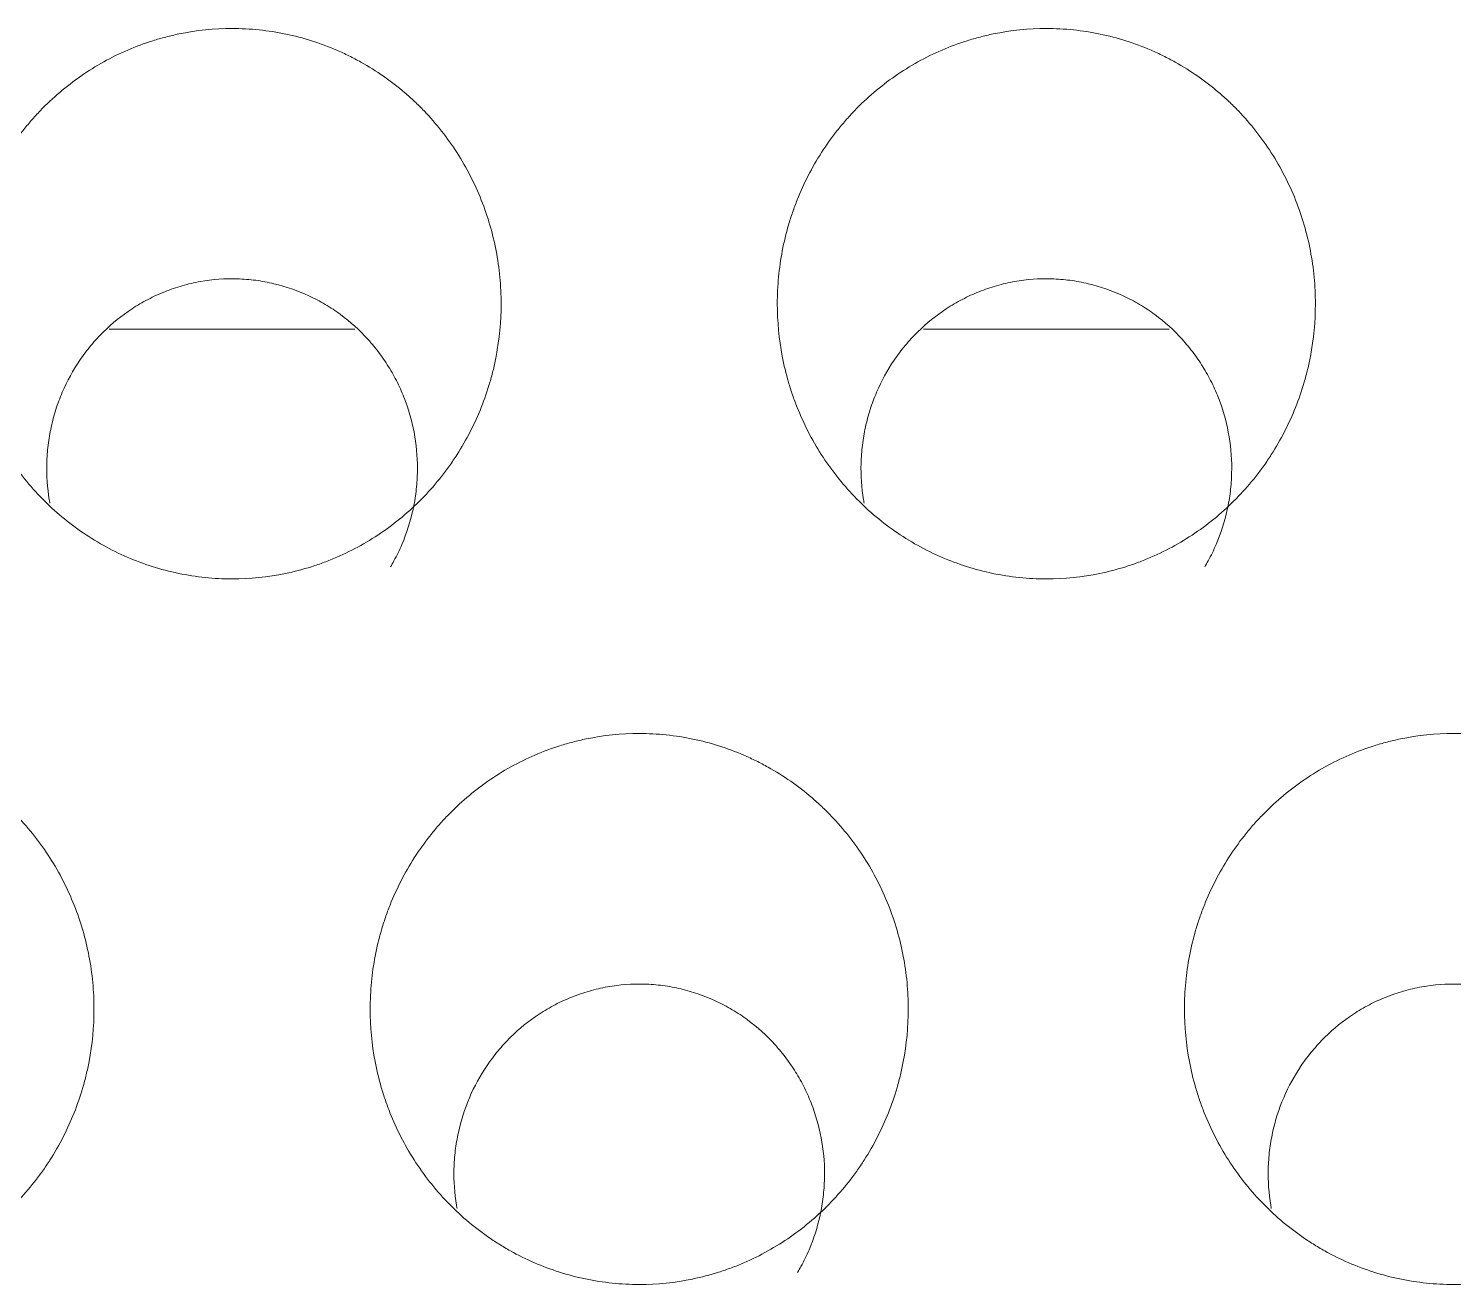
# Model space of a CAD drawing. Header units: millimetres. Extents: x 70151 to 230897, y 35202 to 113211.
# Drawn here: x 178573.49 to 178578.72, y 69192.66 to 69197.26 of the extents above; entities that cross this region are included whole.
import ezdxf

# ---------------------------------------------------------------- set-up
doc = ezdxf.new("R2010")
doc.units = ezdxf.units.MM
doc.header["$LTSCALE"] = 50
doc.layers.add('2-con', color=2, linetype='Continuous')
doc.layers.add('mark-B', color=2, linetype='Continuous', lineweight=20)

# ---------------------------------------------------------------- blocks, each defined once
blk = doc.blocks.new('무풍1WAY 대형')
at = {"layer": 'mark-B'}
for points, knots in [([(76.1949, -433.2088), (76.1285, -433.2088), (76.0632, -433.2156), (75.967, -433.2355), (75.9352, -433.2438), (75.888, -433.2587), (75.8722, -433.2641), (75.8413, -433.2757), (75.826, -433.2818), (75.7507, -433.3144), (75.6936, -433.3462), (75.6128, -433.4025), (75.5866, -433.4228), (75.5367, -433.4655), (75.4893, -433.5104), (75.4466, -433.5595), (75.4163, -433.5979), (75.4065, -433.611), (75.3876, -433.6377), (75.3783, -433.6513), (75.334, -433.7204), (75.3045, -433.7783), (75.2686, -433.8687), (75.258, -433.8994), (75.2443, -433.9465), (75.2401, -433.9623), (75.2325, -433.9941), (75.229, -434.0101), (75.2138, -434.0899), (75.2078, -434.1543), (75.2078, -434.2354), (75.2081, -434.2516), (75.2097, -434.2842), (75.2108, -434.3005), (75.2155, -434.3494), (75.2201, -434.3816), (75.2383, -434.477), (75.2563, -434.5391), (75.2924, -434.63), (75.3061, -434.6601), (75.3359, -434.7181), (75.3521, -434.7463), (75.4046, -434.8281), (75.4447, -434.8793), (75.5017, -434.9387), (75.5134, -434.9503), (75.5372, -434.9729), (75.5737, -435.0057), (75.6381, -435.0555), (75.6935, -435.0901), (75.7365, -435.1141), (75.751, -435.1218), (75.7807, -435.1364), (75.7957, -435.1434), (75.8713, -435.1761), (75.9337, -435.1958), (76.03, -435.2159), (76.0625, -435.2209), (76.1286, -435.2278), (76.1615, -435.2295), (76.26, -435.2295), (76.3252, -435.2229), (76.4061, -435.2062), (76.4223, -435.2025), (76.4543, -435.1941), (76.5018, -435.1805), (76.5785, -435.1519), (76.6373, -435.123), (76.6947, -435.0911), (76.7229, -435.0735), (76.8038, -435.0172), (76.8534, -434.9748), (76.91, -434.916), (76.921, -434.9039), (76.9425, -434.8792), (76.9531, -434.8665), (76.9836, -434.8278), (77.0025, -434.8012), (77.0552, -434.7191), (77.0849, -434.6613), (77.1151, -434.5853), (77.1208, -434.5699), (77.1314, -434.539), (77.1462, -434.4924), (77.1651, -434.4136), (77.1743, -434.3496), (77.1789, -434.3011), (77.1801, -434.2848), (77.1816, -434.2522), (77.182, -434.2358), (77.182, -434.1541), (77.1759, -434.0897), (77.1578, -433.9944), (77.1502, -433.9628), (77.1366, -433.9158), (77.1316, -433.9001), (77.121, -433.8691), (77.1153, -433.8538), (77.0853, -433.7782), (77.0557, -433.7205), (77.0032, -433.6384), (76.9843, -433.6117), (76.9436, -433.5599), (76.9221, -433.5352), (76.8544, -433.4646), (76.8051, -433.4222), (76.7378, -433.3752), (76.7241, -433.3661), (76.6961, -433.3486), (76.6819, -433.3402), (76.6388, -433.3161), (76.6095, -433.3016), (76.5195, -433.2627), (76.4571, -433.2427), (76.3271, -433.2156), (76.2613, -433.2088), (76.1949, -433.2088)], [0, 0, 0, 0, 0.03125, 0.03125, 0.046875, 0.046875, 0.054688, 0.054688, 0.0625, 0.0625, 0.09375, 0.09375, 0.109375, 0.109375, 0.125, 0.140625, 0.140625, 0.148438, 0.148438, 0.15625, 0.15625, 0.1875, 0.1875, 0.203125, 0.203125, 0.210938, 0.210938, 0.21875, 0.21875, 0.25, 0.25, 0.257812, 0.257812, 0.265625, 0.265625, 0.28125, 0.28125, 0.3125, 0.3125, 0.328125, 0.328125, 0.34375, 0.34375, 0.375, 0.375, 0.382812, 0.382812, 0.390625, 0.40625, 0.421875, 0.421875, 0.429687, 0.429687, 0.4375, 0.4375, 0.46875, 0.46875, 0.484375, 0.484375, 0.5, 0.5, 0.53125, 0.53125, 0.539062, 0.539062, 0.546875, 0.5625, 0.578125, 0.578125, 0.59375, 0.59375, 0.625, 0.625, 0.632812, 0.632812, 0.640625, 0.640625, 0.65625, 0.65625, 0.6875, 0.6875, 0.695312, 0.695312, 0.703125, 0.71875, 0.734375, 0.734375, 0.742187, 0.742187, 0.75, 0.75, 0.78125, 0.78125, 0.796875, 0.796875, 0.804687, 0.804687, 0.8125, 0.8125, 0.84375, 0.84375, 0.859375, 0.859375, 0.875, 0.875, 0.90625, 0.90625, 0.914062, 0.914062, 0.921875, 0.921875, 0.9375, 0.9375, 0.96875, 0.96875, 1, 1, 1, 1]), ([(79.1824, -433.2088), (79.116, -433.2088), (79.0507, -433.2156), (78.9545, -433.2355), (78.9227, -433.2438), (78.8755, -433.2587), (78.8598, -433.2641), (78.8288, -433.2757), (78.8136, -433.2818), (78.7382, -433.3144), (78.6812, -433.3462), (78.6004, -433.4025), (78.5741, -433.4228), (78.5243, -433.4655), (78.4768, -433.5104), (78.4341, -433.5595), (78.4039, -433.5979), (78.3941, -433.611), (78.3751, -433.6377), (78.3659, -433.6513), (78.3216, -433.7204), (78.292, -433.7783), (78.2561, -433.8687), (78.2456, -433.8994), (78.2319, -433.9465), (78.2277, -433.9623), (78.22, -433.9941), (78.2166, -434.0101), (78.2014, -434.0899), (78.1953, -434.1543), (78.1953, -434.2354), (78.1957, -434.2516), (78.1972, -434.2842), (78.1984, -434.3005), (78.203, -434.3494), (78.2076, -434.3816), (78.2259, -434.477), (78.2439, -434.5391), (78.28, -434.63), (78.2936, -434.6601), (78.3234, -434.7181), (78.3396, -434.7463), (78.3921, -434.8281), (78.4323, -434.8793), (78.4892, -434.9387), (78.5009, -434.9503), (78.5248, -434.9729), (78.5613, -435.0057), (78.6257, -435.0555), (78.681, -435.0901), (78.724, -435.1141), (78.7386, -435.1218), (78.7682, -435.1364), (78.7833, -435.1434), (78.8589, -435.1761), (78.9212, -435.1958), (79.0175, -435.2159), (79.0501, -435.2209), (79.1162, -435.2278), (79.1491, -435.2295), (79.2475, -435.2295), (79.3127, -435.2229), (79.3937, -435.2062), (79.4099, -435.2025), (79.4419, -435.1941), (79.4894, -435.1805), (79.5661, -435.1519), (79.6248, -435.123), (79.6823, -435.0911), (79.7105, -435.0735), (79.7914, -435.0172), (79.8409, -434.9748), (79.8975, -434.916), (79.9085, -434.9039), (79.9301, -434.8792), (79.9406, -434.8665), (79.9711, -434.8278), (79.9901, -434.8012), (80.0427, -434.7191), (80.0724, -434.6613), (80.1027, -434.5853), (80.1084, -434.5699), (80.119, -434.539), (80.1338, -434.4924), (80.1527, -434.4136), (80.1619, -434.3496), (80.1665, -434.3011), (80.1676, -434.2848), (80.1692, -434.2522), (80.1696, -434.2358), (80.1696, -434.1541), (80.1635, -434.0897), (80.1453, -433.9944), (80.1378, -433.9628), (80.1241, -433.9158), (80.1192, -433.9001), (80.1085, -433.8691), (80.1029, -433.8538), (80.0728, -433.7782), (80.0433, -433.7205), (79.9907, -433.6384), (79.9718, -433.6117), (79.9311, -433.5599), (79.9096, -433.5352), (79.842, -433.4646), (79.7926, -433.4222), (79.7254, -433.3752), (79.7117, -433.3661), (79.6836, -433.3486), (79.6694, -433.3402), (79.6264, -433.3161), (79.597, -433.3016), (79.5071, -433.2627), (79.4446, -433.2427), (79.3146, -433.2156), (79.2489, -433.2088), (79.1824, -433.2088)], [0, 0, 0, 0, 0.03125, 0.03125, 0.046875, 0.046875, 0.054687, 0.054687, 0.0625, 0.0625, 0.09375, 0.09375, 0.109375, 0.109375, 0.125, 0.140625, 0.140625, 0.148437, 0.148437, 0.15625, 0.15625, 0.1875, 0.1875, 0.203125, 0.203125, 0.210937, 0.210937, 0.21875, 0.21875, 0.25, 0.25, 0.257812, 0.257812, 0.265625, 0.265625, 0.28125, 0.28125, 0.3125, 0.3125, 0.328125, 0.328125, 0.34375, 0.34375, 0.375, 0.375, 0.382812, 0.382812, 0.390625, 0.40625, 0.421875, 0.421875, 0.429687, 0.429687, 0.4375, 0.4375, 0.46875, 0.46875, 0.484375, 0.484375, 0.5, 0.5, 0.53125, 0.53125, 0.539062, 0.539062, 0.546875, 0.5625, 0.578125, 0.578125, 0.59375, 0.59375, 0.625, 0.625, 0.632812, 0.632812, 0.640625, 0.640625, 0.65625, 0.65625, 0.6875, 0.6875, 0.695312, 0.695312, 0.703125, 0.71875, 0.734375, 0.734375, 0.742187, 0.742187, 0.75, 0.75, 0.78125, 0.78125, 0.796875, 0.796875, 0.804687, 0.804687, 0.8125, 0.8125, 0.84375, 0.84375, 0.859375, 0.859375, 0.875, 0.875, 0.90625, 0.90625, 0.914062, 0.914062, 0.921875, 0.921875, 0.9375, 0.9375, 0.96875, 0.96875, 1, 1, 1, 1]), ([(82.17, -433.2088), (82.1036, -433.2088), (82.0383, -433.2156), (81.9421, -433.2355), (81.9103, -433.2438), (81.8631, -433.2587), (81.8473, -433.2641), (81.8164, -433.2757), (81.8011, -433.2818), (81.7258, -433.3144), (81.6687, -433.3462), (81.5879, -433.4025), (81.5617, -433.4228), (81.5118, -433.4655), (81.4644, -433.5104), (81.4217, -433.5595), (81.3914, -433.5979), (81.3816, -433.611), (81.3626, -433.6377), (81.3534, -433.6513), (81.3091, -433.7204), (81.2796, -433.7783), (81.2437, -433.8687), (81.2331, -433.8994), (81.2194, -433.9465), (81.2152, -433.9623), (81.2076, -433.9941), (81.2041, -434.0101), (81.1889, -434.0899), (81.1829, -434.1543), (81.1829, -434.2354), (81.1832, -434.2516), (81.1848, -434.2842), (81.1859, -434.3005), (81.1906, -434.3494), (81.1952, -434.3816), (81.2134, -434.477), (81.2314, -434.5391), (81.2675, -434.63), (81.2812, -434.6601), (81.311, -434.7181), (81.3272, -434.7463), (81.3797, -434.8281), (81.4198, -434.8793), (81.4768, -434.9387), (81.4885, -434.9503), (81.5123, -434.9729), (81.5488, -435.0057), (81.6132, -435.0555), (81.6686, -435.0901), (81.7116, -435.1141), (81.7261, -435.1218), (81.7558, -435.1364), (81.7708, -435.1434), (81.8464, -435.1761), (81.9088, -435.1958), (82.0051, -435.2159), (82.0376, -435.2209), (82.1037, -435.2278), (82.1366, -435.2295), (82.2351, -435.2295), (82.3003, -435.2229), (82.3812, -435.2062), (82.3974, -435.2025), (82.4294, -435.1941), (82.4769, -435.1805), (82.5536, -435.1519), (82.6124, -435.123), (82.6698, -435.0911), (82.698, -435.0735), (82.7789, -435.0172), (82.8285, -434.9748), (82.885, -434.916), (82.8961, -434.9039), (82.9176, -434.8792), (82.9282, -434.8665), (82.9587, -434.8278), (82.9776, -434.8012), (83.0303, -434.7191), (83.0599, -434.6613), (83.0902, -434.5853), (83.0959, -434.5699), (83.1065, -434.539), (83.1213, -434.4924), (83.1402, -434.4136), (83.1494, -434.3496), (83.154, -434.3011), (83.1552, -434.2848), (83.1567, -434.2522), (83.1571, -434.2358), (83.1571, -434.1541), (83.151, -434.0897), (83.1329, -433.9944), (83.1253, -433.9628), (83.1117, -433.9158), (83.1067, -433.9001), (83.0961, -433.8691), (83.0904, -433.8538), (83.0604, -433.7782), (83.0308, -433.7205), (82.9783, -433.6384), (82.9594, -433.6117), (82.9186, -433.5599), (82.8972, -433.5352), (82.8295, -433.4646), (82.7802, -433.4222), (82.7129, -433.3752), (82.6992, -433.3661), (82.6712, -433.3486), (82.657, -433.3402), (82.6139, -433.3161), (82.5845, -433.3016), (82.4946, -433.2627), (82.4322, -433.2427), (82.3022, -433.2156), (82.2364, -433.2088), (82.17, -433.2088)], [0, 0, 0, 0, 0.03125, 0.03125, 0.046875, 0.046875, 0.054688, 0.054688, 0.0625, 0.0625, 0.09375, 0.09375, 0.109375, 0.109375, 0.125, 0.140625, 0.140625, 0.148438, 0.148438, 0.15625, 0.15625, 0.1875, 0.1875, 0.203125, 0.203125, 0.210938, 0.210938, 0.21875, 0.21875, 0.25, 0.25, 0.257813, 0.257813, 0.265625, 0.265625, 0.28125, 0.28125, 0.3125, 0.3125, 0.328125, 0.328125, 0.34375, 0.34375, 0.375, 0.375, 0.382812, 0.382812, 0.390625, 0.40625, 0.421875, 0.421875, 0.429687, 0.429687, 0.4375, 0.4375, 0.46875, 0.46875, 0.484375, 0.484375, 0.5, 0.5, 0.53125, 0.53125, 0.539062, 0.539062, 0.546875, 0.5625, 0.578125, 0.578125, 0.59375, 0.59375, 0.625, 0.625, 0.632812, 0.632812, 0.640625, 0.640625, 0.65625, 0.65625, 0.6875, 0.6875, 0.695312, 0.695312, 0.703125, 0.71875, 0.734375, 0.734375, 0.742187, 0.742187, 0.75, 0.75, 0.78125, 0.78125, 0.796875, 0.796875, 0.804687, 0.804687, 0.8125, 0.8125, 0.84375, 0.84375, 0.859375, 0.859375, 0.875, 0.875, 0.90625, 0.90625, 0.914063, 0.914063, 0.921875, 0.921875, 0.9375, 0.9375, 0.96875, 0.96875, 1, 1, 1, 1]), ([(78.6015, -433.2529), (78.5972, -433.2602), (78.593, -433.2676), (78.5781, -433.2949), (78.5683, -433.3152), (78.5419, -433.3769), (78.5283, -433.4195), (78.514, -433.4853), (78.5102, -433.5077), (78.5049, -433.5524), (78.5033, -433.5749), (78.5027, -433.5975)], [0, 0, 0, 0, 0.069944, 0.069944, 0.255955, 0.255955, 0.627978, 0.627978, 0.813989, 0.813989, 1, 1, 1, 1]), ([(75.5152, -433.5975), (75.5141, -433.6426), (75.5205, -433.7314), (75.543, -433.8174), (75.5624, -433.8702), (75.5665, -433.8808), (75.5753, -433.9015), (75.5892, -433.9323), (75.6158, -433.9814), (75.6407, -434.0185), (75.6608, -434.0455), (75.6677, -434.0543), (75.6821, -434.0718), (75.6895, -434.0804), (75.7276, -434.1223), (75.7609, -434.1524), (75.8151, -434.1924), (75.8339, -434.2049), (75.8728, -434.228), (75.8931, -434.2387), (75.9546, -434.2674), (75.9972, -434.2821), (76.0522, -434.2952), (76.0633, -434.2976), (76.0857, -434.3017), (76.097, -434.3035), (76.1309, -434.3079), (76.1535, -434.3097), (76.2212, -434.3116), (76.2663, -434.3083), (76.3225, -434.2983), (76.3337, -434.2961), (76.3559, -434.2909), (76.3888, -434.2824), (76.4421, -434.2642), (76.4832, -434.2454), (76.5134, -434.2297), (76.5234, -434.2241), (76.543, -434.2126), (76.5526, -434.2066), (76.5999, -434.1756), (76.6348, -434.1473), (76.6749, -434.1077), (76.6827, -434.0996), (76.6981, -434.0829), (76.7055, -434.0743), (76.7272, -434.0483), (76.7407, -434.0303), (76.7784, -433.9747), (76.7999, -433.9354), (76.8355, -433.8523), (76.8491, -433.8096), (76.8633, -433.7442), (76.867, -433.7222), (76.8724, -433.6777), (76.874, -433.6551), (76.8757, -433.5878), (76.8726, -433.5433), (76.8647, -433.4952), (76.864, -433.4912), (76.8633, -433.4871)], [0, 0, 0, 0, 0.058507, 0.117014, 0.117014, 0.131641, 0.131641, 0.146267, 0.175521, 0.204774, 0.204774, 0.219401, 0.219401, 0.234028, 0.234028, 0.292535, 0.292535, 0.321788, 0.321788, 0.351042, 0.351042, 0.409548, 0.409548, 0.424175, 0.424175, 0.438802, 0.438802, 0.468055, 0.468055, 0.526562, 0.526562, 0.541189, 0.541189, 0.555816, 0.585069, 0.614323, 0.614323, 0.628949, 0.628949, 0.643576, 0.643576, 0.702083, 0.702083, 0.71671, 0.71671, 0.731336, 0.731336, 0.76059, 0.76059, 0.819097, 0.819097, 0.877604, 0.877604, 0.906857, 0.906857, 0.936111, 0.936111, 0.994618, 0.994618, 1, 1, 1, 1]), ([(78.5027, -433.5975), (78.5016, -433.6426), (78.508, -433.7314), (78.5305, -433.8174), (78.5499, -433.8702), (78.5541, -433.8808), (78.5629, -433.9015), (78.5767, -433.9323), (78.6033, -433.9814), (78.6282, -434.0185), (78.6483, -434.0455), (78.6553, -434.0543), (78.6696, -434.0718), (78.677, -434.0804), (78.7152, -434.1223), (78.7485, -434.1524), (78.8027, -434.1924), (78.8214, -434.2049), (78.8604, -434.228), (78.8806, -434.2387), (78.9422, -434.2674), (78.9847, -434.2821), (79.0397, -434.2952), (79.0508, -434.2976), (79.0732, -434.3017), (79.0845, -434.3035), (79.1185, -434.3079), (79.1411, -434.3097), (79.2088, -434.3116), (79.2538, -434.3083), (79.3101, -434.2983), (79.3213, -434.2961), (79.3434, -434.2909), (79.3763, -434.2824), (79.4297, -434.2642), (79.4707, -434.2454), (79.5009, -434.2297), (79.5109, -434.2241), (79.5306, -434.2126), (79.5402, -434.2066), (79.5874, -434.1756), (79.6223, -434.1473), (79.6624, -434.1077), (79.6703, -434.0996), (79.6856, -434.0829), (79.6931, -434.0743), (79.7147, -434.0483), (79.7282, -434.0303), (79.766, -433.9747), (79.7875, -433.9354), (79.8231, -433.8523), (79.8366, -433.8096), (79.8508, -433.7442), (79.8546, -433.7222), (79.8599, -433.6777), (79.8616, -433.6551), (79.8633, -433.5878), (79.8602, -433.5433), (79.8523, -433.4952), (79.8516, -433.4912), (79.8509, -433.4871)], [0, 0, 0, 0, 0.058507, 0.117014, 0.117014, 0.131641, 0.131641, 0.146267, 0.175521, 0.204774, 0.204774, 0.219401, 0.219401, 0.234028, 0.234028, 0.292535, 0.292535, 0.321788, 0.321788, 0.351042, 0.351042, 0.409548, 0.409548, 0.424175, 0.424175, 0.438802, 0.438802, 0.468055, 0.468055, 0.526562, 0.526562, 0.541189, 0.541189, 0.555816, 0.585069, 0.614323, 0.614323, 0.628949, 0.628949, 0.643576, 0.643576, 0.702083, 0.702083, 0.71671, 0.71671, 0.731336, 0.731336, 0.76059, 0.76059, 0.819097, 0.819097, 0.877604, 0.877604, 0.906857, 0.906857, 0.936111, 0.936111, 0.994618, 0.994618, 1, 1, 1, 1]), ([(77.6887, -435.7965), (77.6223, -435.7965), (77.557, -435.8032), (77.4608, -435.8232), (77.4291, -435.8314), (77.3818, -435.8463), (77.3661, -435.8517), (77.3352, -435.8633), (77.3199, -435.8694), (77.2446, -435.9019), (77.1875, -435.9337), (77.1067, -435.9899), (77.0805, -436.0102), (77.0306, -436.0528), (76.9832, -436.0976), (76.9405, -436.1467), (76.9102, -436.1851), (76.9004, -436.1981), (76.8814, -436.2248), (76.8722, -436.2384), (76.8279, -436.3075), (76.7984, -436.3653), (76.7624, -436.4556), (76.7518, -436.4863), (76.7381, -436.5333), (76.7339, -436.5491), (76.7263, -436.5809), (76.7229, -436.5968), (76.7076, -436.6766), (76.7016, -436.7409), (76.7016, -436.822), (76.702, -436.8382), (76.7035, -436.8707), (76.7046, -436.8871), (76.7093, -436.9359), (76.7139, -436.9681), (76.7321, -437.0634), (76.7502, -437.1255), (76.7863, -437.2163), (76.7999, -437.2463), (76.8297, -437.3043), (76.846, -437.3324), (76.8985, -437.4142), (76.9386, -437.4653), (76.9956, -437.5247), (77.0073, -437.5363), (77.0312, -437.5588), (77.0677, -437.5916), (77.1321, -437.6413), (77.1874, -437.6759), (77.2304, -437.6999), (77.245, -437.7075), (77.2746, -437.7221), (77.2896, -437.7291), (77.3652, -437.7617), (77.4276, -437.7814), (77.5238, -437.8014), (77.5564, -437.8065), (77.6224, -437.8133), (77.6553, -437.815), (77.7537, -437.8151), (77.8189, -437.8085), (77.8998, -437.7918), (77.916, -437.7881), (77.948, -437.7797), (77.9955, -437.7661), (78.0722, -437.7376), (78.1309, -437.7087), (78.1884, -437.6768), (78.2166, -437.6593), (78.2975, -437.6031), (78.347, -437.5607), (78.4036, -437.502), (78.4146, -437.4899), (78.4362, -437.4652), (78.4467, -437.4525), (78.4772, -437.4139), (78.4962, -437.3873), (78.5489, -437.3053), (78.5785, -437.2476), (78.6088, -437.1717), (78.6145, -437.1563), (78.6252, -437.1254), (78.6399, -437.0788), (78.6589, -437.0001), (78.668, -436.9361), (78.6727, -436.8876), (78.6738, -436.8714), (78.6754, -436.8388), (78.6758, -436.8224), (78.6758, -436.7408), (78.6696, -436.6764), (78.6515, -436.5811), (78.6439, -436.5496), (78.6303, -436.5026), (78.6253, -436.487), (78.6147, -436.456), (78.609, -436.4407), (78.579, -436.3651), (78.5494, -436.3075), (78.4968, -436.2255), (78.4779, -436.1988), (78.4372, -436.1471), (78.4157, -436.1224), (78.3481, -436.0519), (78.2987, -436.0096), (78.218, -435.9533), (78.1899, -435.9357), (78.1324, -435.9036), (78.0738, -435.8747), (78.0126, -435.8518), (77.9501, -435.832), (77.9183, -435.8236), (77.8208, -435.8033), (77.7551, -435.7965), (77.6887, -435.7965)], [0, 0, 0, 0, 0.03125, 0.03125, 0.046875, 0.046875, 0.054688, 0.054688, 0.0625, 0.0625, 0.09375, 0.09375, 0.109375, 0.109375, 0.125, 0.140625, 0.140625, 0.148438, 0.148438, 0.15625, 0.15625, 0.1875, 0.1875, 0.203125, 0.203125, 0.210938, 0.210938, 0.21875, 0.21875, 0.25, 0.25, 0.257813, 0.257813, 0.265625, 0.265625, 0.28125, 0.28125, 0.3125, 0.3125, 0.328125, 0.328125, 0.34375, 0.34375, 0.375, 0.375, 0.382813, 0.382813, 0.390625, 0.40625, 0.421875, 0.421875, 0.429688, 0.429688, 0.4375, 0.4375, 0.46875, 0.46875, 0.484375, 0.484375, 0.5, 0.5, 0.53125, 0.53125, 0.539063, 0.539063, 0.546875, 0.5625, 0.578125, 0.578125, 0.59375, 0.59375, 0.625, 0.625, 0.632813, 0.632813, 0.640625, 0.640625, 0.65625, 0.65625, 0.6875, 0.6875, 0.695313, 0.695313, 0.703125, 0.71875, 0.734375, 0.734375, 0.742188, 0.742188, 0.75, 0.75, 0.78125, 0.78125, 0.796875, 0.796875, 0.804688, 0.804688, 0.8125, 0.8125, 0.84375, 0.84375, 0.859375, 0.859375, 0.875, 0.875, 0.90625, 0.90625, 0.921875, 0.921875, 0.9375, 0.953125, 0.953125, 0.96875, 0.96875, 1, 1, 1, 1]), ([(80.6762, -435.7965), (80.6098, -435.7965), (80.5446, -435.8032), (80.4484, -435.8232), (80.4166, -435.8314), (80.3694, -435.8463), (80.3537, -435.8517), (80.3227, -435.8633), (80.3075, -435.8694), (80.2321, -435.9019), (80.1751, -435.9337), (80.0943, -435.9899), (80.068, -436.0102), (80.0182, -436.0528), (79.9707, -436.0976), (79.928, -436.1467), (79.8978, -436.1851), (79.888, -436.1981), (79.869, -436.2248), (79.8598, -436.2384), (79.8155, -436.3075), (79.7859, -436.3653), (79.75, -436.4556), (79.7394, -436.4863), (79.7257, -436.5333), (79.7215, -436.5491), (79.7138, -436.5809), (79.7104, -436.5968), (79.6952, -436.6766), (79.6891, -436.7409), (79.6891, -436.822), (79.6895, -436.8382), (79.691, -436.8707), (79.6922, -436.8871), (79.6968, -436.9359), (79.7014, -436.9681), (79.7197, -437.0634), (79.7377, -437.1255), (79.7738, -437.2163), (79.7875, -437.2463), (79.8173, -437.3043), (79.8335, -437.3324), (79.886, -437.4142), (79.9262, -437.4653), (79.9831, -437.5247), (79.9949, -437.5363), (80.0187, -437.5588), (80.0552, -437.5916), (80.1196, -437.6413), (80.175, -437.6759), (80.2179, -437.6999), (80.2325, -437.7075), (80.2621, -437.7221), (80.2772, -437.7291), (80.3528, -437.7617), (80.4151, -437.7814), (80.5114, -437.8014), (80.5439, -437.8065), (80.61, -437.8133), (80.6429, -437.815), (80.7413, -437.8151), (80.8065, -437.8085), (80.8874, -437.7918), (80.9036, -437.7881), (80.9356, -437.7797), (80.983, -437.7661), (81.0597, -437.7376), (81.1185, -437.7087), (81.1759, -437.6768), (81.2041, -437.6593), (81.285, -437.6031), (81.3346, -437.5607), (81.3911, -437.502), (81.4022, -437.4899), (81.4237, -437.4652), (81.4343, -437.4525), (81.4648, -437.4139), (81.4837, -437.3873), (81.5364, -437.3053), (81.5661, -437.2476), (81.5964, -437.1717), (81.6021, -437.1563), (81.6127, -437.1254), (81.6275, -437.0788), (81.6464, -437.0001), (81.6556, -436.9361), (81.6602, -436.8876), (81.6614, -436.8714), (81.6629, -436.8388), (81.6633, -436.8224), (81.6633, -436.7408), (81.6572, -436.6764), (81.639, -436.5811), (81.6315, -436.5496), (81.6178, -436.5026), (81.6129, -436.487), (81.6022, -436.456), (81.5966, -436.4407), (81.5665, -436.3651), (81.537, -436.3075), (81.4844, -436.2255), (81.4655, -436.1988), (81.4247, -436.1471), (81.4033, -436.1224), (81.3356, -436.0519), (81.2863, -436.0096), (81.2056, -435.9533), (81.1774, -435.9357), (81.12, -435.9036), (81.0613, -435.8747), (81.0001, -435.8518), (80.9377, -435.832), (80.9058, -435.8236), (80.8083, -435.8033), (80.7426, -435.7965), (80.6762, -435.7965)], [0, 0, 0, 0, 0.03125, 0.03125, 0.046875, 0.046875, 0.054687, 0.054687, 0.0625, 0.0625, 0.09375, 0.09375, 0.109375, 0.109375, 0.125, 0.140625, 0.140625, 0.148437, 0.148437, 0.15625, 0.15625, 0.1875, 0.1875, 0.203125, 0.203125, 0.210937, 0.210937, 0.21875, 0.21875, 0.25, 0.25, 0.257812, 0.257812, 0.265625, 0.265625, 0.28125, 0.28125, 0.3125, 0.3125, 0.328125, 0.328125, 0.34375, 0.34375, 0.375, 0.375, 0.382812, 0.382812, 0.390625, 0.40625, 0.421875, 0.421875, 0.429688, 0.429688, 0.4375, 0.4375, 0.46875, 0.46875, 0.484375, 0.484375, 0.5, 0.5, 0.53125, 0.53125, 0.539062, 0.539062, 0.546875, 0.5625, 0.578125, 0.578125, 0.59375, 0.59375, 0.625, 0.625, 0.632812, 0.632812, 0.640625, 0.640625, 0.65625, 0.65625, 0.6875, 0.6875, 0.695312, 0.695312, 0.703125, 0.71875, 0.734375, 0.734375, 0.742187, 0.742187, 0.75, 0.75, 0.78125, 0.78125, 0.796875, 0.796875, 0.804687, 0.804687, 0.8125, 0.8125, 0.84375, 0.84375, 0.859375, 0.859375, 0.875, 0.875, 0.90625, 0.90625, 0.921875, 0.921875, 0.9375, 0.953125, 0.953125, 0.96875, 0.96875, 1, 1, 1, 1]), ([(77.1074, -435.8407), (77.1032, -435.8478), (77.0991, -435.8551), (77.0842, -435.8823), (77.0744, -435.9025), (77.048, -435.9642), (77.0344, -436.0067), (77.0201, -436.0725), (77.0163, -436.0948), (77.011, -436.1396), (77.0093, -436.162), (77.0088, -436.1846)], [0, 0, 0, 0, 0.068728, 0.068728, 0.254982, 0.254982, 0.627491, 0.627491, 0.813746, 0.813746, 1, 1, 1, 1]), ([(80.095, -435.8407), (80.0907, -435.8478), (80.0866, -435.8551), (80.0717, -435.8823), (80.0619, -435.9025), (80.0355, -435.9642), (80.022, -436.0067), (80.0076, -436.0725), (80.0039, -436.0948), (79.9985, -436.1396), (79.9969, -436.162), (79.9963, -436.1846)], [0, 0, 0, 0, 0.068728, 0.068728, 0.254982, 0.254982, 0.627491, 0.627491, 0.813746, 0.813746, 1, 1, 1, 1]), ([(77.0088, -436.1846), (77.0077, -436.2297), (77.0141, -436.3185), (77.0366, -436.4044), (77.056, -436.4572), (77.0602, -436.4678), (77.0689, -436.4885), (77.0828, -436.5192), (77.1094, -436.5683), (77.1344, -436.6054), (77.1545, -436.6324), (77.1614, -436.6412), (77.1758, -436.6587), (77.1832, -436.6672), (77.2213, -436.7091), (77.2547, -436.7392), (77.3088, -436.7792), (77.3276, -436.7916), (77.3666, -436.8148), (77.3868, -436.8254), (77.4484, -436.854), (77.4909, -436.8688), (77.5459, -436.8819), (77.557, -436.8842), (77.5794, -436.8883), (77.5908, -436.8901), (77.6247, -436.8946), (77.6473, -436.8963), (77.715, -436.8983), (77.76, -436.895), (77.8162, -436.885), (77.8275, -436.8827), (77.8496, -436.8776), (77.8825, -436.8691), (77.9359, -436.8509), (77.9769, -436.8321), (78.0071, -436.8164), (78.0171, -436.8109), (78.0368, -436.7994), (78.0464, -436.7934), (78.0936, -436.7624), (78.1285, -436.7342), (78.1687, -436.6946), (78.1765, -436.6865), (78.1919, -436.6698), (78.1993, -436.6613), (78.221, -436.6352), (78.2345, -436.6173), (78.2723, -436.5618), (78.2938, -436.5225), (78.3205, -436.4602), (78.3283, -436.4391), (78.342, -436.3965), (78.3535, -436.3534), (78.3609, -436.3094), (78.3663, -436.2649), (78.368, -436.2423), (78.3697, -436.175), (78.3666, -436.1306), (78.3587, -436.0826), (78.358, -436.0786), (78.3573, -436.0747)], [0, 0, 0, 0, 0.058514, 0.117028, 0.117028, 0.131656, 0.131656, 0.146284, 0.175541, 0.204798, 0.204798, 0.219427, 0.219427, 0.234055, 0.234055, 0.292569, 0.292569, 0.321826, 0.321826, 0.351083, 0.351083, 0.409596, 0.409596, 0.424225, 0.424225, 0.438853, 0.438853, 0.46811, 0.46811, 0.526624, 0.526624, 0.541252, 0.541252, 0.555881, 0.585138, 0.614395, 0.614395, 0.629023, 0.629023, 0.643651, 0.643651, 0.702165, 0.702165, 0.716794, 0.716794, 0.731422, 0.731422, 0.760679, 0.760679, 0.819193, 0.819193, 0.84845, 0.84845, 0.877706, 0.906963, 0.906963, 0.93622, 0.93622, 0.994734, 0.994734, 1, 1, 1, 1]), ([(79.9963, -436.1846), (79.9952, -436.2297), (80.0016, -436.3185), (80.0241, -436.4044), (80.0435, -436.4572), (80.0477, -436.4678), (80.0565, -436.4885), (80.0704, -436.5192), (80.097, -436.5683), (80.1219, -436.6054), (80.142, -436.6324), (80.149, -436.6412), (80.1633, -436.6587), (80.1707, -436.6672), (80.2089, -436.7091), (80.2422, -436.7392), (80.2964, -436.7792), (80.3151, -436.7916), (80.3541, -436.8148), (80.3744, -436.8254), (80.4359, -436.854), (80.4785, -436.8688), (80.5335, -436.8819), (80.5446, -436.8842), (80.567, -436.8883), (80.5783, -436.8901), (80.6122, -436.8946), (80.6348, -436.8963), (80.7025, -436.8983), (80.7476, -436.895), (80.8038, -436.885), (80.815, -436.8827), (80.8372, -436.8776), (80.8701, -436.8691), (80.9234, -436.8509), (80.9645, -436.8321), (80.9947, -436.8164), (81.0047, -436.8109), (81.0243, -436.7994), (81.0339, -436.7934), (81.0812, -436.7624), (81.1161, -436.7342), (81.1562, -436.6946), (81.1641, -436.6865), (81.1794, -436.6698), (81.1869, -436.6613), (81.2086, -436.6352), (81.2221, -436.6173), (81.2598, -436.5618), (81.2813, -436.5225), (81.308, -436.4602), (81.3159, -436.4391), (81.3295, -436.3965), (81.341, -436.3534), (81.3485, -436.3094), (81.3539, -436.2649), (81.3555, -436.2423), (81.3572, -436.175), (81.3541, -436.1306), (81.3462, -436.0826), (81.3456, -436.0786), (81.3448, -436.0747)], [0, 0, 0, 0, 0.058514, 0.117028, 0.117028, 0.131656, 0.131656, 0.146284, 0.175541, 0.204798, 0.204798, 0.219427, 0.219427, 0.234055, 0.234055, 0.292569, 0.292569, 0.321826, 0.321826, 0.351083, 0.351083, 0.409596, 0.409596, 0.424225, 0.424225, 0.438853, 0.438853, 0.46811, 0.46811, 0.526624, 0.526624, 0.541252, 0.541252, 0.555881, 0.585138, 0.614395, 0.614395, 0.629023, 0.629023, 0.643651, 0.643651, 0.702165, 0.702165, 0.716794, 0.716794, 0.731422, 0.731422, 0.760679, 0.760679, 0.819193, 0.819193, 0.84845, 0.84845, 0.877706, 0.906963, 0.906963, 0.93622, 0.93622, 0.994734, 0.994734, 1, 1, 1, 1])]:
    blk.add_open_spline(points, degree=3, knots=knots, dxfattribs=at)
for points in [[(77.2387, -436.7121), (77.539, -436.7121), (77.8392, -436.7121), (78.1395, -436.7121)], [(80.2262, -436.7121), (80.5265, -436.7121), (80.8267, -436.7121), (81.1269, -436.7121)]]:
    blk.add_open_spline(points, degree=3, dxfattribs=at)
blk = doc.blocks.new('dpdjzjs')
at = {"layer": 'mark-B', "rotation": 180}
blk.add_blockref('무풍1WAY 대형', (178654.9147, 88751.491), dxfattribs=at)

msp = doc.modelspace()

# ---------------------------------------------------------------- block references
at = {"layer": '2-con'}
msp.add_blockref('dpdjzjs', (0, -19992.0434), dxfattribs=at)

doc.saveas('drawing.dxf')
